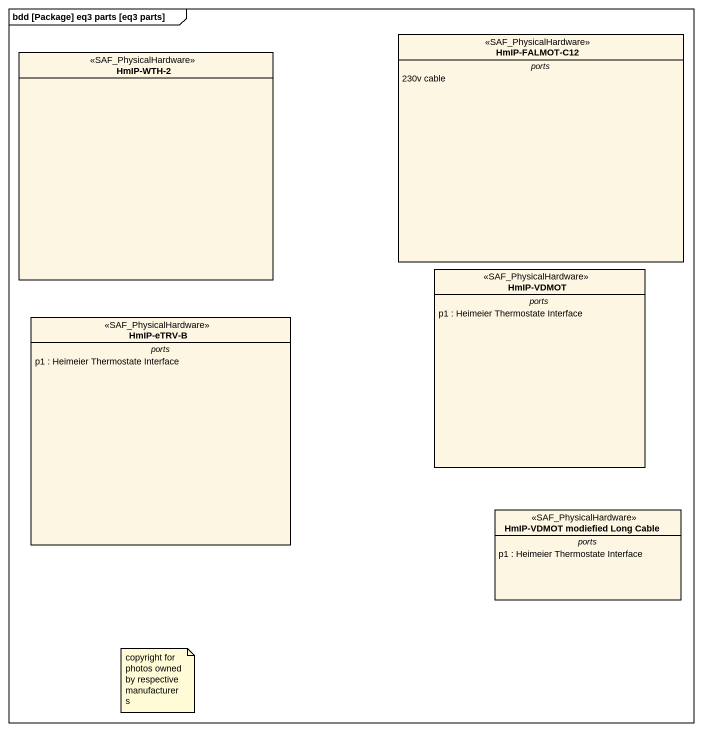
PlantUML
@startuml
mainframe bdd [Package] eq3 parts [eq3 parts]
hide circle
hide empty members
class "HmIP-WTH-2" as HmIP_WTH_2 <<SAF_PhysicalHardware>>
class "HmIP-FALMOT-C12" as HmIP_FALMOT_C12 <<SAF_PhysicalHardware>> {
  -- ports --
  230v cable
}
class "HmIP-VDMOT" as HmIP_VDMOT <<SAF_PhysicalHardware>> {
  -- ports --
  p1 : Heimeier Thermostate Interface
}
class "HmIP-eTRV-B" as HmIP_eTRV_B <<SAF_PhysicalHardware>> {
  -- ports --
  p1 : Heimeier Thermostate Interface
}
class "HmIP-VDMOT modiefied Long Cable" as HmIP_VDMOT_modiefied_Long <<SAF_PhysicalHardware>> {
  -- ports --
  p1 : Heimeier Thermostate Interface
}
note as N1
  copyright for photos owned by respective manufacturers
end note
@enduml
